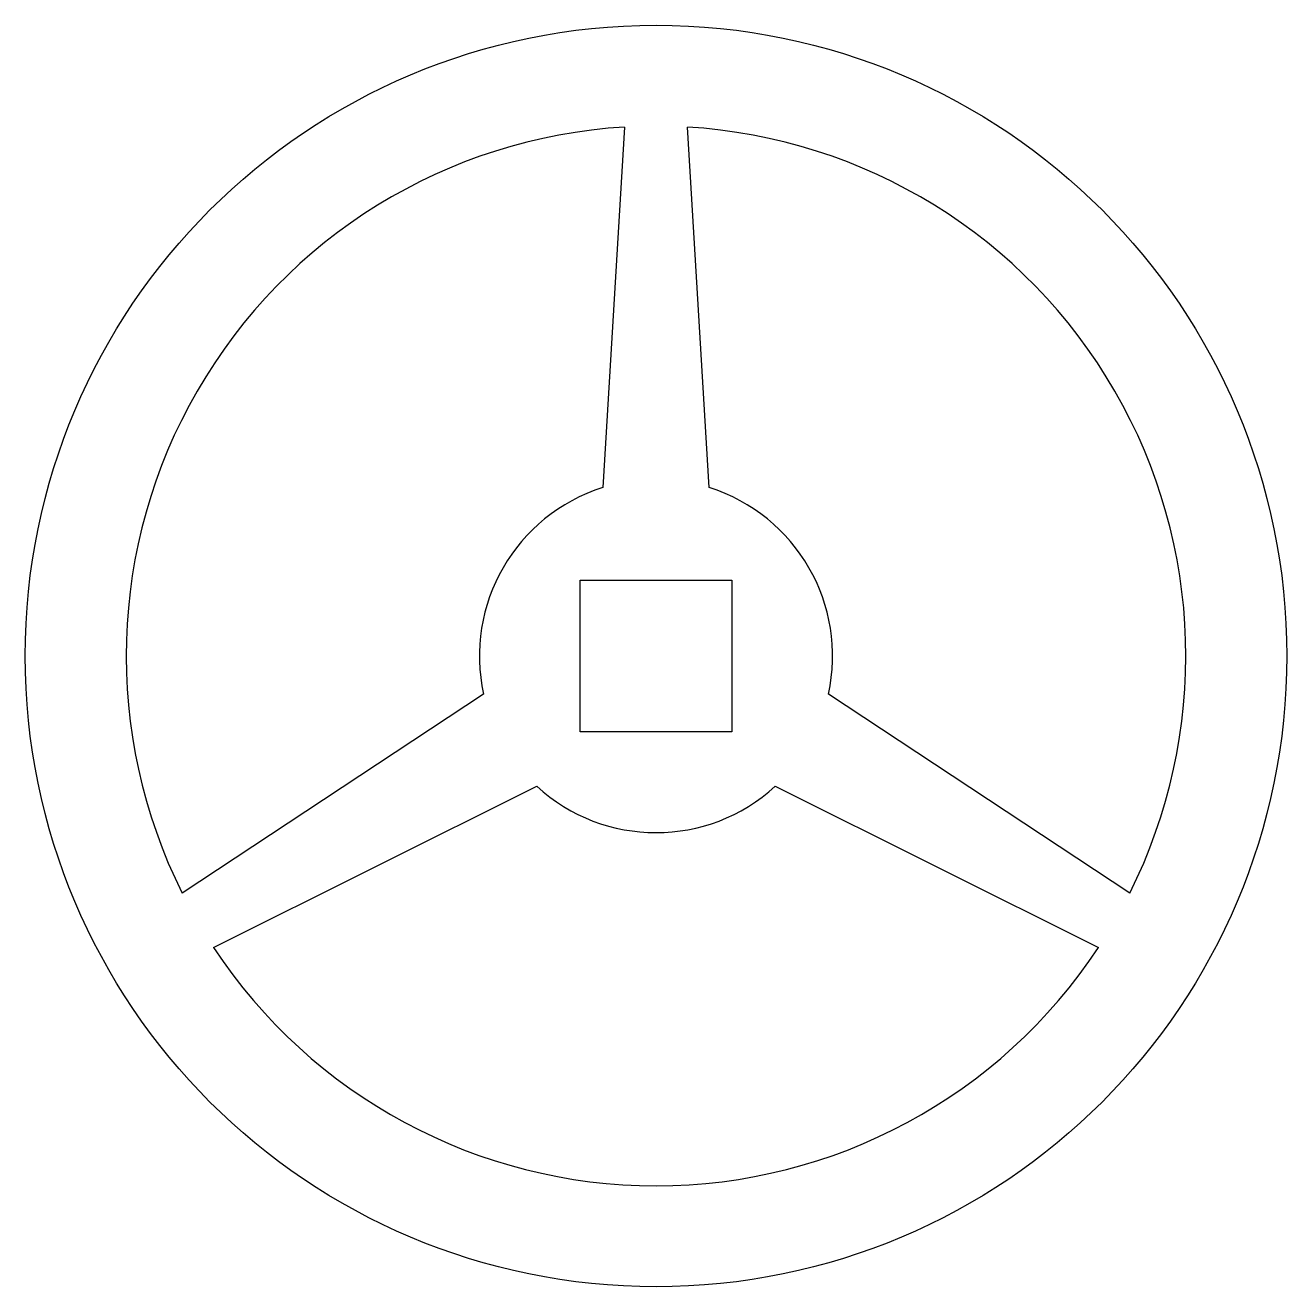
# Model space of a CAD drawing. Header units: millimetres. Extents: x 1076.4 to 1126.4, y -638.7 to -588.7.
import ezdxf

# ---------------------------------------------------------------- set-up
doc = ezdxf.new("R2010")
doc.units = ezdxf.units.MM

msp = doc.modelspace()

# ---------------------------------------------------------------- linework, layer by layer
for p, q in [((1100.206, -592.76, -73.546), (1099.345, -607.047, -73.546)), ((1103.555, -607.047, -73.546), (1102.693, -592.76, -73.546)), ((1098.45, -616.723, -73.546), (1098.45, -610.723, -73.546)), ((1098.45, -610.723, -73.546), (1104.45, -610.723, -73.546)), ((1104.45, -610.723, -73.546), (1104.45, -616.723, -73.546)), ((1094.616, -615.238, -73.546), (1082.673, -623.128, -73.546)), ((1120.226, -623.128, -73.546), (1108.284, -615.238, -73.546)), ((1104.45, -616.723, -73.546), (1098.45, -616.723, -73.546)), ((1083.917, -625.282, -73.546), (1096.721, -618.884, -73.546)), ((1106.179, -618.884, -73.546), (1118.983, -625.282, -73.546))]:
    msp.add_line(p, q)
msp.add_circle((1101.45, -613.723, -73.546), 25)
for radius, start, end in [(21, 93.3946, 206.6054), (21, 333.3946, 86.6054), (7, 107.5007, 192.4993), (7, 347.5007, 72.4993), (7, 227.5007, 312.4993), (21, 213.3946, 326.6054)]:
    msp.add_arc((1101.45, -613.723, -73.546), radius, start, end)

doc.saveas('drawing.dxf')
